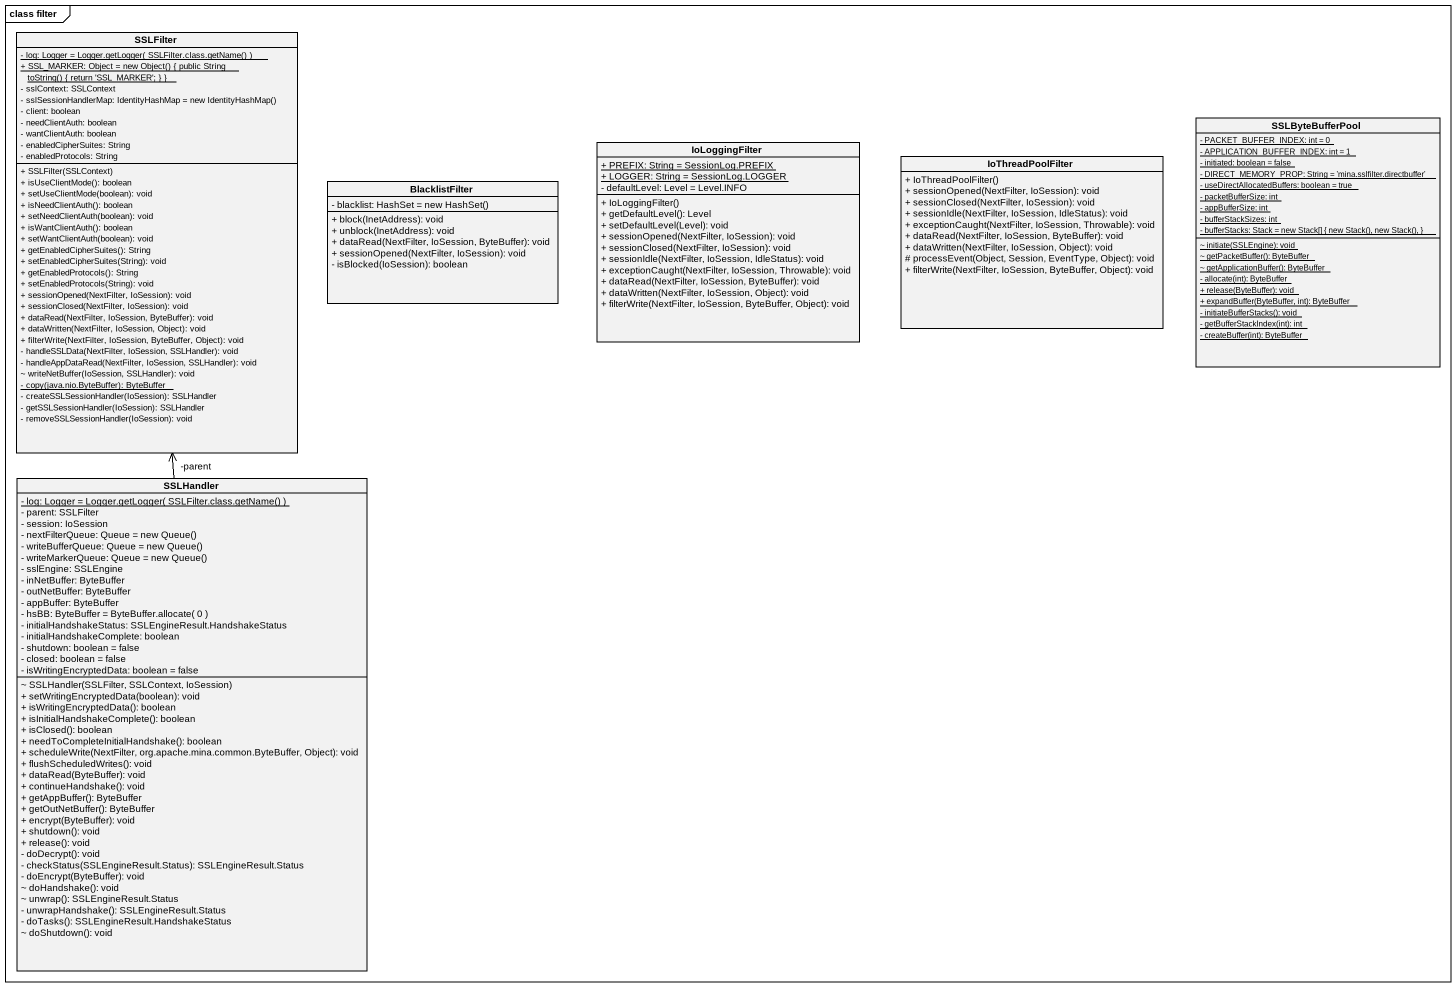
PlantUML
@startuml
mainframe class filter
hide circle
hide empty members
skinparam classAttributeIconSize 0
class SSLFilter {
  {static} {field} - log: Logger = Logger.getLogger( SSLFilter.class.getName() )
  {static} {field} + SSL_MARKER: Object = new Object() { public String toString() { return 'SSL_MARKER'; } }
  - sslContext: SSLContext
  {field} - sslSessionHandlerMap: IdentityHashMap = new IdentityHashMap()
  - client: boolean
  - needClientAuth: boolean
  - wantClientAuth: boolean
  - enabledCipherSuites: String
  - enabledProtocols: String
  + SSLFilter(SSLContext)
  + isUseClientMode(): boolean
  + setUseClientMode(boolean): void
  + isNeedClientAuth(): boolean
  + setNeedClientAuth(boolean): void
  + isWantClientAuth(): boolean
  + setWantClientAuth(boolean): void
  + getEnabledCipherSuites(): String
  + setEnabledCipherSuites(String): void
  + getEnabledProtocols(): String
  + setEnabledProtocols(String): void
  + sessionOpened(NextFilter, IoSession): void
  + sessionClosed(NextFilter, IoSession): void
  + dataRead(NextFilter, IoSession, ByteBuffer): void
  + dataWritten(NextFilter, IoSession, Object): void
  + filterWrite(NextFilter, IoSession, ByteBuffer, Object): void
  - handleSSLData(NextFilter, IoSession, SSLHandler): void
  - handleAppDataRead(NextFilter, IoSession, SSLHandler): void
  ~ writeNetBuffer(IoSession, SSLHandler): void
  {static} - copy(java.nio.ByteBuffer): ByteBuffer
  - createSSLSessionHandler(IoSession): SSLHandler
  - getSSLSessionHandler(IoSession): SSLHandler
  - removeSSLSessionHandler(IoSession): void
}
class IoLoggingFilter {
  {static} + PREFIX: String = SessionLog.PREFIX
  {static} + LOGGER: String = SessionLog.LOGGER
  - defaultLevel: Level = Level.INFO
  + IoLoggingFilter()
  + getDefaultLevel(): Level
  + setDefaultLevel(Level): void
  + sessionOpened(NextFilter, IoSession): void
  + sessionClosed(NextFilter, IoSession): void
  + sessionIdle(NextFilter, IoSession, IdleStatus): void
  + exceptionCaught(NextFilter, IoSession, Throwable): void
  + dataRead(NextFilter, IoSession, ByteBuffer): void
  + dataWritten(NextFilter, IoSession, Object): void
  + filterWrite(NextFilter, IoSession, ByteBuffer, Object): void
}
class SSLByteBufferPool {
  {static} - PACKET_BUFFER_INDEX: int = 0
  {static} - APPLICATION_BUFFER_INDEX: int = 1
  {static} - initiated: boolean = false
  {static} - DIRECT_MEMORY_PROP: String = 'mina.sslfilter.directbuffer'
  {static} - useDirectAllocatedBuffers: boolean = true
  {static} - packetBufferSize: int
  {static} - appBufferSize: int
  {static} - bufferStackSizes: int
  {static} {field} - bufferStacks: Stack = new Stack[] { new Stack(), new Stack(), }
  {static} ~ initiate(SSLEngine): void
  {static} ~ getPacketBuffer(): ByteBuffer
  {static} ~ getApplicationBuffer(): ByteBuffer
  {static} - allocate(int): ByteBuffer
  {static} + release(ByteBuffer): void
  {static} + expandBuffer(ByteBuffer, int): ByteBuffer
  {static} - initiateBufferStacks(): void
  {static} - getBufferStackIndex(int): int
  {static} - createBuffer(int): ByteBuffer
}
class BlacklistFilter {
  {field} - blacklist: HashSet = new HashSet()
  + block(InetAddress): void
  + unblock(InetAddress): void
  + dataRead(NextFilter, IoSession, ByteBuffer): void
  + sessionOpened(NextFilter, IoSession): void
  - isBlocked(IoSession): boolean
}
class IoThreadPoolFilter {
  + IoThreadPoolFilter()
  + sessionOpened(NextFilter, IoSession): void
  + sessionClosed(NextFilter, IoSession): void
  + sessionIdle(NextFilter, IoSession, IdleStatus): void
  + exceptionCaught(NextFilter, IoSession, Throwable): void
  + dataRead(NextFilter, IoSession, ByteBuffer): void
  + dataWritten(NextFilter, IoSession, Object): void
  # processEvent(Object, Session, EventType, Object): void
  + filterWrite(NextFilter, IoSession, ByteBuffer, Object): void
}
class SSLHandler {
  {static} {field} - log: Logger = Logger.getLogger( SSLFilter.class.getName() )
  - parent: SSLFilter
  - session: IoSession
  {field} - nextFilterQueue: Queue = new Queue()
  {field} - writeBufferQueue: Queue = new Queue()
  {field} - writeMarkerQueue: Queue = new Queue()
  - sslEngine: SSLEngine
  - inNetBuffer: ByteBuffer
  - outNetBuffer: ByteBuffer
  - appBuffer: ByteBuffer
  {field} - hsBB: ByteBuffer = ByteBuffer.allocate( 0 )
  - initialHandshakeStatus: SSLEngineResult.HandshakeStatus
  - initialHandshakeComplete: boolean
  - shutdown: boolean = false
  - closed: boolean = false
  - isWritingEncryptedData: boolean = false
  ~ SSLHandler(SSLFilter, SSLContext, IoSession)
  + setWritingEncryptedData(boolean): void
  + isWritingEncryptedData(): boolean
  + isInitialHandshakeComplete(): boolean
  + isClosed(): boolean
  + needToCompleteInitialHandshake(): boolean
  + scheduleWrite(NextFilter, org.apache.mina.common.ByteBuffer, Object): void
  + flushScheduledWrites(): void
  + dataRead(ByteBuffer): void
  + continueHandshake(): void
  + getAppBuffer(): ByteBuffer
  + getOutNetBuffer(): ByteBuffer
  + encrypt(ByteBuffer): void
  + shutdown(): void
  + release(): void
  - doDecrypt(): void
  - checkStatus(SSLEngineResult.Status): SSLEngineResult.Status
  - doEncrypt(ByteBuffer): void
  ~ doHandshake(): void
  ~ unwrap(): SSLEngineResult.Status
  - unwrapHandshake(): SSLEngineResult.Status
  - doTasks(): SSLEngineResult.HandshakeStatus
  ~ doShutdown(): void
}
SSLHandler -up-> "-parent" SSLFilter
@enduml
